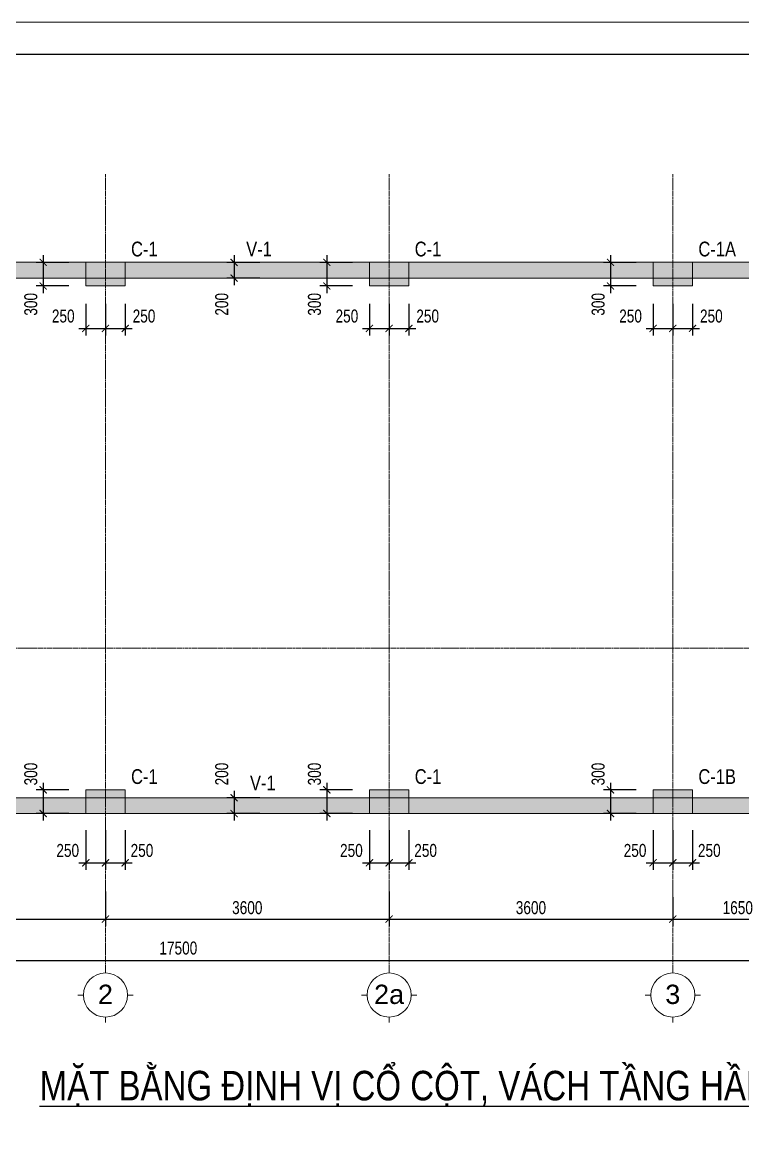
# Model space of a CAD drawing. Extents: x -165145 to 691808, y -202842 to 311040.
# Drawn here: x 220783 to 229930, y 42082 to 56138 of the extents above; entities that cross this region are included whole.
import ezdxf
from ezdxf.enums import TextEntityAlignment as Align

# ---------------------------------------------------------------- set-up
doc = ezdxf.new("R2010")
doc.units = 0
doc.header["$LTSCALE"] = 10
doc.header["$MEASUREMENT"] = 0
for name, pattern in [('CENTER', [2, 1.25, -0.25, 0.25, -0.25]), ('HIDDEN', [2.3807, 1.587, -0.7937]), ('ketcau-1', [2, 1, 1])]:
    doc.linetypes.add(name, pattern=pattern)
doc.layers.get('0').update_dxf_attribs({"linetype": 'CONTINUOUS'})
doc.layers.get('Defpoints').update_dxf_attribs({"color": 5, "linetype": 'CONTINUOUS'})
doc.layers.add('GE_KC_AXIS', color=5, linetype='CENTER')
doc.layers.add('GE_KC_TEXT_BIG', color=4, linetype='CONTINUOUS')
for name, color, linetype, lineweight in [('GE_KC_DIM', 1, 'CONTINUOUS', 20), ('GE_KC_HATCH', 250, 'CONTINUOUS', 20), ('GE_KC_NETKHUAT', 9, 'HIDDEN', 20), ('GE_KC_NETMANH', 8, 'CONTINUOUS', 20), ('GE_KC_NETTHAY', 2, 'CONTINUOUS', 20), ('GE_KC_TEN COT', 2, 'CONTINUOUS', 20), ('GE_KC_TEXT TRUC', 4, 'CONTINUOUS', 20), ('GE_KC_TRUC', 5, 'CENTER', 20), ('L-SITE', 91, 'CONTINUOUS', 9)]:
    doc.layers.add(name, color=color, linetype=linetype, lineweight=lineweight)
doc.styles.add('Arial', font='arial.ttf', dxfattribs={"height": 400})
doc.styles.add('GE_KC-Arial', font='arial.ttf', dxfattribs={"width": 0.75})
doc.dimstyles.new('GE_KC_DIM75', dxfattribs={"dimscale": 75, "dimtxt": 2.2, "dimasz": 1.2, "dimexe": 1.2, "dimexo": 0, "dimgap": 0.8, "dimtad": 1, "dimdec": 0, "dimzin": 1, "dimdsep": 46, "dimtxsty": 'GE_KC-Arial', "dimblk": 'ARCHTICK', "dimcen": 1.2, "dimdle": 1.2, "dimclrd": 1, "dimclre": 1, "dimclrt": 4, "dimadec": 0, "dimazin": 0, "dimtfac": 1, "dimtdec": 0, "dimtix": 1, "dimtmove": 2, "dimatfit": 3, "dimfxl": 0.15, "dimtvp": 0.833333, "dimtolj": 1, "dimtzin": 0, "dimarcsym": 0})

# ---------------------------------------------------------------- blocks, each defined once
blk = doc.blocks.new('Grid - M_Grid Head - Circle-24584-TẦNG 2')
at = {"layer": 'L-SITE'}
for p, q in [((0, 4), (0, 5)), ((-4, 0), (-5, 0)), ((4, 0), (5, 0)), ((0, -4), (0, -5))]:
    blk.add_line(p, q, dxfattribs=at)
blk.add_circle((0, 0), 4, dxfattribs=at)
blk = doc.blocks.new('_ArchTick')
at = {"color": 0, "linetype": 'ByBlock', "const_width": 0.15}
blk.add_lwpolyline([(-0.5, -0.5), (0.5, 0.5)], dxfattribs=at)
blk = doc.blocks.new('*D1465')
at = {"layer": 'Defpoints', "color": 0, "transparency": 16777216}
for p in [(0, -991), (3600, -991), (3600, -1341)]:
    blk.add_point(p, dxfattribs=at)
at = {"layer": 'GE_KC_DIM', "color": 1, "lineweight": -2, "transparency": 16777216}
for p, q in [((0, -991), (0, -1431)), ((3600, -991), (3600, -1431)), ((-90, -1341), (3690, -1341))]:
    blk.add_line(p, q, dxfattribs=at)
at = {"layer": 'GE_KC_DIM', "color": 1, "lineweight": -2, "transparency": 16777216, "xscale": 90, "yscale": 90, "zscale": 90, "rotation": 180}
blk.add_blockref('_ArchTick', (0, -1341), dxfattribs=at)
at = {"layer": 'GE_KC_DIM', "color": 1, "lineweight": -2, "transparency": 16777216, "xscale": 90, "yscale": 90, "zscale": 90}
blk.add_blockref('_ArchTick', (3600, -1341), dxfattribs=at)
at = {"layer": 'GE_KC_DIM', "color": 4, "transparency": 16777216, "insert": (1800, -1197), "char_height": 165, "attachment_point": 5, "style": 'GE_KC-Arial'}
blk.add_mtext('\\A1;3600', dxfattribs=at)
blk = doc.blocks.new('*D1466')
at = {"layer": 'Defpoints', "color": 0, "transparency": 16777216}
for p in [(10800, -1062), (12450, -1062), (12450, -1341)]:
    blk.add_point(p, dxfattribs=at)
at = {"layer": 'GE_KC_DIM', "color": 1, "lineweight": -2, "transparency": 16777216}
for p, q in [((10800, -1062), (10800, -1431)), ((12450, -1062), (12450, -1431)), ((10710, -1341), (12540, -1341))]:
    blk.add_line(p, q, dxfattribs=at)
at = {"layer": 'GE_KC_DIM', "color": 1, "lineweight": -2, "transparency": 16777216, "xscale": 90, "yscale": 90, "zscale": 90, "rotation": 180}
blk.add_blockref('_ArchTick', (10800, -1341), dxfattribs=at)
at = {"layer": 'GE_KC_DIM', "color": 1, "lineweight": -2, "transparency": 16777216, "xscale": 90, "yscale": 90, "zscale": 90}
blk.add_blockref('_ArchTick', (12450, -1341), dxfattribs=at)
at = {"layer": 'GE_KC_DIM', "color": 4, "transparency": 16777216, "insert": (11625, -1197), "char_height": 165, "attachment_point": 5, "style": 'GE_KC-Arial'}
blk.add_mtext('\\A1;1650', dxfattribs=at)
blk = doc.blocks.new('*D1468')
at = {"layer": 'Defpoints', "color": 0, "transparency": 16777216}
for p in [(-2650, -991), (14850, -1062), (14850, -1866)]:
    blk.add_point(p, dxfattribs=at)
at = {"layer": 'GE_KC_DIM', "color": 1, "lineweight": -2, "transparency": 16777216}
for p, q in [((-2650, -991), (-2650, -1956)), ((14850, -1062), (14850, -1956)), ((-2740, -1866), (14940, -1866))]:
    blk.add_line(p, q, dxfattribs=at)
at = {"layer": 'GE_KC_DIM', "color": 1, "lineweight": -2, "transparency": 16777216, "xscale": 90, "yscale": 90, "zscale": 90, "rotation": 180}
blk.add_blockref('_ArchTick', (-2650, -1866), dxfattribs=at)
at = {"layer": 'GE_KC_DIM', "color": 1, "lineweight": -2, "transparency": 16777216, "xscale": 90, "yscale": 90, "zscale": 90}
blk.add_blockref('_ArchTick', (14850, -1866), dxfattribs=at)
at = {"layer": 'GE_KC_DIM', "color": 4, "transparency": 16777216, "insert": (4525, -1710), "char_height": 165, "attachment_point": 5, "style": 'GE_KC-Arial'}
blk.add_mtext('\\A1;17500', dxfattribs=at)
blk = doc.blocks.new('*D1472')
at = {"layer": 'Defpoints', "color": 0, "transparency": 16777216}
for p in [(3600, -991), (7200, -991), (7200, -1341)]:
    blk.add_point(p, dxfattribs=at)
at = {"layer": 'GE_KC_DIM', "color": 1, "lineweight": -2, "transparency": 16777216}
for p, q in [((3600, -991), (3600, -1431)), ((7200, -991), (7200, -1431)), ((3510, -1341), (7290, -1341))]:
    blk.add_line(p, q, dxfattribs=at)
at = {"layer": 'GE_KC_DIM', "color": 1, "lineweight": -2, "transparency": 16777216, "xscale": 90, "yscale": 90, "zscale": 90, "rotation": 180}
blk.add_blockref('_ArchTick', (3600, -1341), dxfattribs=at)
at = {"layer": 'GE_KC_DIM', "color": 1, "lineweight": -2, "transparency": 16777216, "xscale": 90, "yscale": 90, "zscale": 90}
blk.add_blockref('_ArchTick', (7200, -1341), dxfattribs=at)
at = {"layer": 'GE_KC_DIM', "color": 4, "transparency": 16777216, "insert": (5400, -1197), "char_height": 165, "attachment_point": 5, "style": 'GE_KC-Arial'}
blk.add_mtext('\\A1;3600', dxfattribs=at)
blk = doc.blocks.new('*D1473')
at = {"layer": 'Defpoints', "color": 0, "transparency": 16777216}
for p in [(7200, -991), (10800, -1062), (10800, -1341)]:
    blk.add_point(p, dxfattribs=at)
at = {"layer": 'GE_KC_DIM', "color": 1, "lineweight": -2, "transparency": 16777216}
for p, q in [((7200, -991), (7200, -1431)), ((10800, -1062), (10800, -1431)), ((7110, -1341), (10890, -1341))]:
    blk.add_line(p, q, dxfattribs=at)
at = {"layer": 'GE_KC_DIM', "color": 1, "lineweight": -2, "transparency": 16777216, "xscale": 90, "yscale": 90, "zscale": 90, "rotation": 180}
blk.add_blockref('_ArchTick', (7200, -1341), dxfattribs=at)
at = {"layer": 'GE_KC_DIM', "color": 1, "lineweight": -2, "transparency": 16777216, "xscale": 90, "yscale": 90, "zscale": 90}
blk.add_blockref('_ArchTick', (10800, -1341), dxfattribs=at)
at = {"layer": 'GE_KC_DIM', "color": 4, "transparency": 16777216, "insert": (9000, -1197), "char_height": 165, "attachment_point": 5, "style": 'GE_KC-Arial'}
blk.add_mtext('\\A1;3600', dxfattribs=at)
blk = doc.blocks.new('MBDVC-H')
at = {"layer": 'GE_KC_HATCH', "linetype": 'ketcau-1'}
h = blk.add_hatch(dxfattribs=at)
h.set_pattern_fill('BETONG', color=256, scale=40, style=0, pattern_type=2)
h.set_pattern_definition([(0, (-195974.8, -46087.29), (0, 207.8461), [5, -115]), (0, (-195974.8, -46078.63), (0, 207.8461), [5, -115]), (120, (-195974.8, -46087.29), (-180, -103.92305), [5, -115]), (120, (-195967.3, -46082.96), (-180, -103.92305), [5, -115]), (0, (-195914.8, -45983.36), (0, 207.8461), [5, -115]), (0, (-195914.8, -45974.7), (0, 207.8461), [5, -115]), (120, (-195914.8, -45983.36), (-180, -103.92305), [5, -115]), (120, (-195907.3, -45979.03), (-180, -103.92305), [5, -115]), (60, (-195969.8, -46087.29), (-180, 103.92305), [5, -115]), (60, (-195977.3, -46082.96), (-180, 103.92305), [5, -115]), (60, (-195909.8, -46191.2), (-180, 103.92305), [5, -115]), (60, (-195917.3, -46186.88), (-180, 103.92305), [5, -115]), (45, (-195974.79, -46087.287), (-42.426407, 42.426407), []), (50, (-195974.8, -46087.29), (286.90407, -25.10085), [30, -330]), (355, (-195974.8, -46087.3), (-55.50053, 300.87685), [24, -264]), (100.4514, (-195950.88, -46089.38), (231.40375, 275.7758), [25.49608, -280.45684]), (46.1842, (-195974.8, -46007.3), (426.8964, -66.2076), [45, -495]), (96.6356, (-195939.2, -46012.8), (373.8651, 389.64715), [38.2441, -420.6852]), (351.1842, (-195974.8, -46007.3), (373.8648, 389.6474), [36, -396]), (21, (-195934.8, -46027.29), (238.76282, -161.04756), [30, -330]), (326, (-195934.8, -46027.3), (97.32613, 290.06), [24, -264]), (71.4514, (-195914.9, -46040.7), (336.08905, 129.0122), [25.49608, -280.45684]), (37.5, (-195974.79, -46087.29), (4.86394, 133.15754), [0, -260.8, 0, -268, 0, -265]), (7.5, (-195974.79, -46087.29), (105.227815, 157.764685), [0, -152.8, 0, -254.8, 0, -101]), (327.5, (-196063.99, -46087.29), (213.528974, -9.02195), [0, -100, 0, -312, 0, -414]), (317.5, (-196104, -46087.29), (233.27447, 40.042), [0, -130, 0, -207.2, 0, -294])])
h.paths.add_polyline_path([(14850, 7000), (-2650, 7000), (-2650, 0), (-2430, 0), (14850, 0), (14850, 2210)])
h.paths.add_polyline_path([(14650, 2210), (12450, 2210), (12450, 200), (-2450, 200), (-2450, 6800), (14650, 6800)], flags=16)
h.paths.add_polyline_path([(14630, 1990), (14630, 220), (12670, 220), (12670, 1990)], flags=16)
at = {"layer": 'GE_KC_NETTHAY'}
for p, q in [((-2650, 7000), (14850, 7000)), ((14650, 6800), (-2450, 6800)), ((-2450, 200), (12450, 200)), ((14850, 0), (-2650, 0))]:
    blk.add_line(p, q, dxfattribs=at)
blk = doc.blocks.new('*D1098')
at = {"layer": 'Defpoints', "color": 0, "transparency": 16777216}
for p in [(221591, 45876), (221841, 45876), (221841, 45461)]:
    blk.add_point(p, dxfattribs=at)
at = {"layer": 'GE_KC_DIM', "color": 1, "lineweight": -2, "transparency": 16777216}
for p, q in [((221591, 45876), (221591, 45371)), ((221841, 45876), (221841, 45371)), ((221501, 45461), (221931, 45461))]:
    blk.add_line(p, q, dxfattribs=at)
at = {"layer": 'GE_KC_DIM', "color": 1, "lineweight": -2, "transparency": 16777216, "xscale": 90, "yscale": 90, "zscale": 90, "rotation": 180}
blk.add_blockref('_ArchTick', (221591, 45461), dxfattribs=at)
at = {"layer": 'GE_KC_DIM', "color": 1, "lineweight": -2, "transparency": 16777216, "xscale": 90, "yscale": 90, "zscale": 90}
blk.add_blockref('_ArchTick', (221841, 45461), dxfattribs=at)
at = {"layer": 'GE_KC_DIM', "color": 4, "transparency": 16777216, "insert": (221362, 45617), "char_height": 165, "attachment_point": 5, "style": 'GE_KC-Arial'}
blk.add_mtext('\\A1;250', dxfattribs=at)
blk = doc.blocks.new('*D1099')
at = {"layer": 'Defpoints', "color": 0, "transparency": 16777216}
for p in [(221841, 45876), (222091, 45876), (222091, 45461)]:
    blk.add_point(p, dxfattribs=at)
at = {"layer": 'GE_KC_DIM', "color": 1, "lineweight": -2, "transparency": 16777216}
for p, q in [((221841, 45876), (221841, 45371)), ((222091, 45876), (222091, 45371)), ((221751, 45461), (222181, 45461))]:
    blk.add_line(p, q, dxfattribs=at)
at = {"layer": 'GE_KC_DIM', "color": 1, "lineweight": -2, "transparency": 16777216, "xscale": 90, "yscale": 90, "zscale": 90, "rotation": 180}
blk.add_blockref('_ArchTick', (221841, 45461), dxfattribs=at)
at = {"layer": 'GE_KC_DIM', "color": 1, "lineweight": -2, "transparency": 16777216, "xscale": 90, "yscale": 90, "zscale": 90}
blk.add_blockref('_ArchTick', (222091, 45461), dxfattribs=at)
at = {"layer": 'GE_KC_DIM', "color": 4, "transparency": 16777216, "insert": (222304, 45617), "char_height": 165, "attachment_point": 5, "style": 'GE_KC-Arial'}
blk.add_mtext('\\A1;250', dxfattribs=at)
blk = doc.blocks.new('*D1100')
at = {"layer": 'Defpoints', "color": 0, "transparency": 16777216}
for p in [(225191, 45876), (225441, 45876), (225441, 45461)]:
    blk.add_point(p, dxfattribs=at)
at = {"layer": 'GE_KC_DIM', "color": 1, "lineweight": -2, "transparency": 16777216}
for p, q in [((225191, 45876), (225191, 45371)), ((225441, 45876), (225441, 45371)), ((225101, 45461), (225531, 45461))]:
    blk.add_line(p, q, dxfattribs=at)
at = {"layer": 'GE_KC_DIM', "color": 1, "lineweight": -2, "transparency": 16777216, "xscale": 90, "yscale": 90, "zscale": 90, "rotation": 180}
blk.add_blockref('_ArchTick', (225191, 45461), dxfattribs=at)
at = {"layer": 'GE_KC_DIM', "color": 1, "lineweight": -2, "transparency": 16777216, "xscale": 90, "yscale": 90, "zscale": 90}
blk.add_blockref('_ArchTick', (225441, 45461), dxfattribs=at)
at = {"layer": 'GE_KC_DIM', "color": 4, "transparency": 16777216, "insert": (224962, 45617), "char_height": 165, "attachment_point": 5, "style": 'GE_KC-Arial'}
blk.add_mtext('\\A1;250', dxfattribs=at)
blk = doc.blocks.new('*D1101')
at = {"layer": 'Defpoints', "color": 0, "transparency": 16777216}
for p in [(225441, 45876), (225691, 45876), (225691, 45461)]:
    blk.add_point(p, dxfattribs=at)
at = {"layer": 'GE_KC_DIM', "color": 1, "lineweight": -2, "transparency": 16777216}
for p, q in [((225441, 45876), (225441, 45371)), ((225691, 45876), (225691, 45371)), ((225351, 45461), (225781, 45461))]:
    blk.add_line(p, q, dxfattribs=at)
at = {"layer": 'GE_KC_DIM', "color": 1, "lineweight": -2, "transparency": 16777216, "xscale": 90, "yscale": 90, "zscale": 90, "rotation": 180}
blk.add_blockref('_ArchTick', (225441, 45461), dxfattribs=at)
at = {"layer": 'GE_KC_DIM', "color": 1, "lineweight": -2, "transparency": 16777216, "xscale": 90, "yscale": 90, "zscale": 90}
blk.add_blockref('_ArchTick', (225691, 45461), dxfattribs=at)
at = {"layer": 'GE_KC_DIM', "color": 4, "transparency": 16777216, "insert": (225904, 45617), "char_height": 165, "attachment_point": 5, "style": 'GE_KC-Arial'}
blk.add_mtext('\\A1;250', dxfattribs=at)
blk = doc.blocks.new('*D1102')
at = {"layer": 'Defpoints', "color": 0, "transparency": 16777216}
for p in [(228791, 45876), (229041, 45876), (229041, 45461)]:
    blk.add_point(p, dxfattribs=at)
at = {"layer": 'GE_KC_DIM', "color": 1, "lineweight": -2, "transparency": 16777216}
for p, q in [((228791, 45876), (228791, 45371)), ((229041, 45876), (229041, 45371)), ((228701, 45461), (229131, 45461))]:
    blk.add_line(p, q, dxfattribs=at)
at = {"layer": 'GE_KC_DIM', "color": 1, "lineweight": -2, "transparency": 16777216, "xscale": 90, "yscale": 90, "zscale": 90, "rotation": 180}
blk.add_blockref('_ArchTick', (228791, 45461), dxfattribs=at)
at = {"layer": 'GE_KC_DIM', "color": 1, "lineweight": -2, "transparency": 16777216, "xscale": 90, "yscale": 90, "zscale": 90}
blk.add_blockref('_ArchTick', (229041, 45461), dxfattribs=at)
at = {"layer": 'GE_KC_DIM', "color": 4, "transparency": 16777216, "insert": (228562, 45617), "char_height": 165, "attachment_point": 5, "style": 'GE_KC-Arial'}
blk.add_mtext('\\A1;250', dxfattribs=at)
blk = doc.blocks.new('*D1103')
at = {"layer": 'Defpoints', "color": 0, "transparency": 16777216}
for p in [(229041, 45876), (229291, 45876), (229291, 45461)]:
    blk.add_point(p, dxfattribs=at)
at = {"layer": 'GE_KC_DIM', "color": 1, "lineweight": -2, "transparency": 16777216}
for p, q in [((229041, 45876), (229041, 45371)), ((229291, 45876), (229291, 45371)), ((228951, 45461), (229381, 45461))]:
    blk.add_line(p, q, dxfattribs=at)
at = {"layer": 'GE_KC_DIM', "color": 1, "lineweight": -2, "transparency": 16777216, "xscale": 90, "yscale": 90, "zscale": 90, "rotation": 180}
blk.add_blockref('_ArchTick', (229041, 45461), dxfattribs=at)
at = {"layer": 'GE_KC_DIM', "color": 1, "lineweight": -2, "transparency": 16777216, "xscale": 90, "yscale": 90, "zscale": 90}
blk.add_blockref('_ArchTick', (229291, 45461), dxfattribs=at)
at = {"layer": 'GE_KC_DIM', "color": 4, "transparency": 16777216, "insert": (229504, 45617), "char_height": 165, "attachment_point": 5, "style": 'GE_KC-Arial'}
blk.add_mtext('\\A1;250', dxfattribs=at)
blk = doc.blocks.new('*D1104')
at = {"layer": 'Defpoints', "color": 0, "transparency": 16777216}
for p in [(221591, 52559), (221841, 52559), (221841, 52248)]:
    blk.add_point(p, dxfattribs=at)
at = {"layer": 'GE_KC_DIM', "color": 1, "lineweight": -2, "transparency": 16777216}
for p, q in [((221591, 52559), (221591, 52158)), ((221841, 52559), (221841, 52158)), ((221501, 52248), (221931, 52248))]:
    blk.add_line(p, q, dxfattribs=at)
at = {"layer": 'GE_KC_DIM', "color": 1, "lineweight": -2, "transparency": 16777216, "xscale": 90, "yscale": 90, "zscale": 90, "rotation": 180}
blk.add_blockref('_ArchTick', (221591, 52248), dxfattribs=at)
at = {"layer": 'GE_KC_DIM', "color": 1, "lineweight": -2, "transparency": 16777216, "xscale": 90, "yscale": 90, "zscale": 90}
blk.add_blockref('_ArchTick', (221841, 52248), dxfattribs=at)
at = {"layer": 'GE_KC_DIM', "color": 4, "transparency": 16777216, "insert": (221305, 52404), "char_height": 165, "attachment_point": 5, "style": 'GE_KC-Arial'}
blk.add_mtext('\\A1;250', dxfattribs=at)
blk = doc.blocks.new('*D1105')
at = {"layer": 'Defpoints', "color": 0, "transparency": 16777216}
for p in [(221841, 52559), (222091, 52559), (222091, 52248)]:
    blk.add_point(p, dxfattribs=at)
at = {"layer": 'GE_KC_DIM', "color": 1, "lineweight": -2, "transparency": 16777216}
for p, q in [((221841, 52559), (221841, 52158)), ((222091, 52559), (222091, 52158)), ((221751, 52248), (222181, 52248))]:
    blk.add_line(p, q, dxfattribs=at)
at = {"layer": 'GE_KC_DIM', "color": 1, "lineweight": -2, "transparency": 16777216, "xscale": 90, "yscale": 90, "zscale": 90, "rotation": 180}
blk.add_blockref('_ArchTick', (221841, 52248), dxfattribs=at)
at = {"layer": 'GE_KC_DIM', "color": 1, "lineweight": -2, "transparency": 16777216, "xscale": 90, "yscale": 90, "zscale": 90}
blk.add_blockref('_ArchTick', (222091, 52248), dxfattribs=at)
at = {"layer": 'GE_KC_DIM', "color": 4, "transparency": 16777216, "insert": (222330, 52404), "char_height": 165, "attachment_point": 5, "style": 'GE_KC-Arial'}
blk.add_mtext('\\A1;250', dxfattribs=at)
blk = doc.blocks.new('*D1106')
at = {"layer": 'Defpoints', "color": 0, "transparency": 16777216}
for p in [(225191, 52559), (225441, 52559), (225441, 52248)]:
    blk.add_point(p, dxfattribs=at)
at = {"layer": 'GE_KC_DIM', "color": 1, "lineweight": -2, "transparency": 16777216}
for p, q in [((225191, 52559), (225191, 52158)), ((225441, 52559), (225441, 52158)), ((225101, 52248), (225531, 52248))]:
    blk.add_line(p, q, dxfattribs=at)
at = {"layer": 'GE_KC_DIM', "color": 1, "lineweight": -2, "transparency": 16777216, "xscale": 90, "yscale": 90, "zscale": 90, "rotation": 180}
blk.add_blockref('_ArchTick', (225191, 52248), dxfattribs=at)
at = {"layer": 'GE_KC_DIM', "color": 1, "lineweight": -2, "transparency": 16777216, "xscale": 90, "yscale": 90, "zscale": 90}
blk.add_blockref('_ArchTick', (225441, 52248), dxfattribs=at)
at = {"layer": 'GE_KC_DIM', "color": 4, "transparency": 16777216, "insert": (224905, 52404), "char_height": 165, "attachment_point": 5, "style": 'GE_KC-Arial'}
blk.add_mtext('\\A1;250', dxfattribs=at)
blk = doc.blocks.new('*D1107')
at = {"layer": 'Defpoints', "color": 0, "transparency": 16777216}
for p in [(225441, 52559), (225691, 52559), (225691, 52248)]:
    blk.add_point(p, dxfattribs=at)
at = {"layer": 'GE_KC_DIM', "color": 1, "lineweight": -2, "transparency": 16777216}
for p, q in [((225441, 52559), (225441, 52158)), ((225691, 52559), (225691, 52158)), ((225351, 52248), (225781, 52248))]:
    blk.add_line(p, q, dxfattribs=at)
at = {"layer": 'GE_KC_DIM', "color": 1, "lineweight": -2, "transparency": 16777216, "xscale": 90, "yscale": 90, "zscale": 90, "rotation": 180}
blk.add_blockref('_ArchTick', (225441, 52248), dxfattribs=at)
at = {"layer": 'GE_KC_DIM', "color": 1, "lineweight": -2, "transparency": 16777216, "xscale": 90, "yscale": 90, "zscale": 90}
blk.add_blockref('_ArchTick', (225691, 52248), dxfattribs=at)
at = {"layer": 'GE_KC_DIM', "color": 4, "transparency": 16777216, "insert": (225930, 52404), "char_height": 165, "attachment_point": 5, "style": 'GE_KC-Arial'}
blk.add_mtext('\\A1;250', dxfattribs=at)
blk = doc.blocks.new('*D1108')
at = {"layer": 'Defpoints', "color": 0, "transparency": 16777216}
for p in [(228791, 52559), (229041, 52559), (229041, 52248)]:
    blk.add_point(p, dxfattribs=at)
at = {"layer": 'GE_KC_DIM', "color": 1, "lineweight": -2, "transparency": 16777216}
for p, q in [((228791, 52559), (228791, 52158)), ((229041, 52559), (229041, 52158)), ((228701, 52248), (229131, 52248))]:
    blk.add_line(p, q, dxfattribs=at)
at = {"layer": 'GE_KC_DIM', "color": 1, "lineweight": -2, "transparency": 16777216, "xscale": 90, "yscale": 90, "zscale": 90, "rotation": 180}
blk.add_blockref('_ArchTick', (228791, 52248), dxfattribs=at)
at = {"layer": 'GE_KC_DIM', "color": 1, "lineweight": -2, "transparency": 16777216, "xscale": 90, "yscale": 90, "zscale": 90}
blk.add_blockref('_ArchTick', (229041, 52248), dxfattribs=at)
at = {"layer": 'GE_KC_DIM', "color": 4, "transparency": 16777216, "insert": (228505, 52404), "char_height": 165, "attachment_point": 5, "style": 'GE_KC-Arial'}
blk.add_mtext('\\A1;250', dxfattribs=at)
blk = doc.blocks.new('*D1109')
at = {"layer": 'Defpoints', "color": 0, "transparency": 16777216}
for p in [(229041, 52559), (229291, 52559), (229291, 52248)]:
    blk.add_point(p, dxfattribs=at)
at = {"layer": 'GE_KC_DIM', "color": 1, "lineweight": -2, "transparency": 16777216}
for p, q in [((229041, 52559), (229041, 52158)), ((229291, 52559), (229291, 52158)), ((228951, 52248), (229381, 52248))]:
    blk.add_line(p, q, dxfattribs=at)
at = {"layer": 'GE_KC_DIM', "color": 1, "lineweight": -2, "transparency": 16777216, "xscale": 90, "yscale": 90, "zscale": 90, "rotation": 180}
blk.add_blockref('_ArchTick', (229041, 52248), dxfattribs=at)
at = {"layer": 'GE_KC_DIM', "color": 1, "lineweight": -2, "transparency": 16777216, "xscale": 90, "yscale": 90, "zscale": 90}
blk.add_blockref('_ArchTick', (229291, 52248), dxfattribs=at)
at = {"layer": 'GE_KC_DIM', "color": 4, "transparency": 16777216, "insert": (229530, 52404), "char_height": 165, "attachment_point": 5, "style": 'GE_KC-Arial'}
blk.add_mtext('\\A1;250', dxfattribs=at)
blk = doc.blocks.new('*D1123')
at = {"layer": 'Defpoints', "color": 0, "transparency": 16777216}
for p in [(221376, 53087), (221050, 52787), (221376, 52787)]:
    blk.add_point(p, dxfattribs=at)
at = {"layer": 'GE_KC_DIM', "color": 1, "lineweight": -2, "transparency": 16777216}
for p, q in [((221050, 53177), (221050, 52697)), ((221376, 53087), (220960, 53087)), ((221376, 52787), (220960, 52787))]:
    blk.add_line(p, q, dxfattribs=at)
at = {"layer": 'GE_KC_DIM', "color": 1, "lineweight": -2, "transparency": 16777216, "xscale": 90, "yscale": 90, "zscale": 90}
for p, rotation in [((221050, 53087), 90), ((221050, 52787), 270)]:
    blk.add_blockref('_ArchTick', p, dxfattribs=dict(at, rotation=rotation))
at = {"layer": 'GE_KC_DIM', "color": 4, "transparency": 16777216, "insert": (220894, 52554), "char_height": 165, "attachment_point": 5, "rotation": 90, "style": 'GE_KC-Arial'}
blk.add_mtext('\\A1;300', dxfattribs=at)
blk = doc.blocks.new('*D1124')
at = {"layer": 'Defpoints', "color": 0, "transparency": 16777216}
for p in [(221376, 46387), (221050, 46087), (221376, 46087)]:
    blk.add_point(p, dxfattribs=at)
at = {"layer": 'GE_KC_DIM', "color": 1, "lineweight": -2, "transparency": 16777216}
for p, q in [((221376, 46387), (220960, 46387)), ((221050, 46477), (221050, 45997)), ((221376, 46087), (220960, 46087))]:
    blk.add_line(p, q, dxfattribs=at)
at = {"layer": 'GE_KC_DIM', "color": 1, "lineweight": -2, "transparency": 16777216, "xscale": 90, "yscale": 90, "zscale": 90}
for p, rotation in [((221050, 46387), 90), ((221050, 46087), 270)]:
    blk.add_blockref('_ArchTick', p, dxfattribs=dict(at, rotation=rotation))
at = {"layer": 'GE_KC_DIM', "color": 4, "transparency": 16777216, "insert": (220894, 46588), "char_height": 165, "attachment_point": 5, "rotation": 90, "style": 'GE_KC-Arial'}
blk.add_mtext('\\A1;300', dxfattribs=at)
blk = doc.blocks.new('*D1125')
at = {"layer": 'Defpoints', "color": 0, "transparency": 16777216}
for p in [(224976, 53087), (224650, 52787), (224976, 52787)]:
    blk.add_point(p, dxfattribs=at)
at = {"layer": 'GE_KC_DIM', "color": 1, "lineweight": -2, "transparency": 16777216}
for p, q in [((224650, 53177), (224650, 52697)), ((224976, 53087), (224560, 53087)), ((224976, 52787), (224560, 52787))]:
    blk.add_line(p, q, dxfattribs=at)
at = {"layer": 'GE_KC_DIM', "color": 1, "lineweight": -2, "transparency": 16777216, "xscale": 90, "yscale": 90, "zscale": 90}
for p, rotation in [((224650, 53087), 90), ((224650, 52787), 270)]:
    blk.add_blockref('_ArchTick', p, dxfattribs=dict(at, rotation=rotation))
at = {"layer": 'GE_KC_DIM', "color": 4, "transparency": 16777216, "insert": (224494, 52554), "char_height": 165, "attachment_point": 5, "rotation": 90, "style": 'GE_KC-Arial'}
blk.add_mtext('\\A1;300', dxfattribs=at)
blk = doc.blocks.new('*D1126')
at = {"layer": 'Defpoints', "color": 0, "transparency": 16777216}
for p in [(224976, 46387), (224650, 46087), (224976, 46087)]:
    blk.add_point(p, dxfattribs=at)
at = {"layer": 'GE_KC_DIM', "color": 1, "lineweight": -2, "transparency": 16777216}
for p, q in [((224976, 46387), (224560, 46387)), ((224650, 46477), (224650, 45997)), ((224976, 46087), (224560, 46087))]:
    blk.add_line(p, q, dxfattribs=at)
at = {"layer": 'GE_KC_DIM', "color": 1, "lineweight": -2, "transparency": 16777216, "xscale": 90, "yscale": 90, "zscale": 90}
for p, rotation in [((224650, 46387), 90), ((224650, 46087), 270)]:
    blk.add_blockref('_ArchTick', p, dxfattribs=dict(at, rotation=rotation))
at = {"layer": 'GE_KC_DIM', "color": 4, "transparency": 16777216, "insert": (224494, 46588), "char_height": 165, "attachment_point": 5, "rotation": 90, "style": 'GE_KC-Arial'}
blk.add_mtext('\\A1;300', dxfattribs=at)
blk = doc.blocks.new('*D1127')
at = {"layer": 'Defpoints', "color": 0, "transparency": 16777216}
for p in [(228576, 53087), (228250, 52787), (228576, 52787)]:
    blk.add_point(p, dxfattribs=at)
at = {"layer": 'GE_KC_DIM', "color": 1, "lineweight": -2, "transparency": 16777216}
for p, q in [((228250, 53177), (228250, 52697)), ((228576, 53087), (228160, 53087)), ((228576, 52787), (228160, 52787))]:
    blk.add_line(p, q, dxfattribs=at)
at = {"layer": 'GE_KC_DIM', "color": 1, "lineweight": -2, "transparency": 16777216, "xscale": 90, "yscale": 90, "zscale": 90}
for p, rotation in [((228250, 53087), 90), ((228250, 52787), 270)]:
    blk.add_blockref('_ArchTick', p, dxfattribs=dict(at, rotation=rotation))
at = {"layer": 'GE_KC_DIM', "color": 4, "transparency": 16777216, "insert": (228094, 52554), "char_height": 165, "attachment_point": 5, "rotation": 90, "style": 'GE_KC-Arial'}
blk.add_mtext('\\A1;300', dxfattribs=at)
blk = doc.blocks.new('*D1128')
at = {"layer": 'Defpoints', "color": 0, "transparency": 16777216}
for p in [(228576, 46387), (228250, 46087), (228576, 46087)]:
    blk.add_point(p, dxfattribs=at)
at = {"layer": 'GE_KC_DIM', "color": 1, "lineweight": -2, "transparency": 16777216}
for p, q in [((228576, 46387), (228160, 46387)), ((228250, 46477), (228250, 45997)), ((228576, 46087), (228160, 46087))]:
    blk.add_line(p, q, dxfattribs=at)
at = {"layer": 'GE_KC_DIM', "color": 1, "lineweight": -2, "transparency": 16777216, "xscale": 90, "yscale": 90, "zscale": 90}
for p, rotation in [((228250, 46387), 90), ((228250, 46087), 270)]:
    blk.add_blockref('_ArchTick', p, dxfattribs=dict(at, rotation=rotation))
at = {"layer": 'GE_KC_DIM', "color": 4, "transparency": 16777216, "insert": (228094, 46588), "char_height": 165, "attachment_point": 5, "rotation": 90, "style": 'GE_KC-Arial'}
blk.add_mtext('\\A1;300', dxfattribs=at)
blk = doc.blocks.new('*D1086')
at = {"layer": 'Defpoints', "color": 0, "transparency": 16777216}
for p in [(223799, 53087), (223473, 52887), (223799, 52887)]:
    blk.add_point(p, dxfattribs=at)
at = {"layer": 'GE_KC_DIM', "color": 1, "lineweight": -2, "transparency": 16777216}
for p, q in [((223473, 53177), (223473, 52797)), ((223799, 53087), (223383, 53087)), ((223799, 52887), (223383, 52887))]:
    blk.add_line(p, q, dxfattribs=at)
at = {"layer": 'GE_KC_DIM', "color": 1, "lineweight": -2, "transparency": 16777216, "xscale": 90, "yscale": 90, "zscale": 90}
for p, rotation in [((223473, 53087), 90), ((223473, 52887), 270)]:
    blk.add_blockref('_ArchTick', p, dxfattribs=dict(at, rotation=rotation))
at = {"layer": 'GE_KC_DIM', "color": 4, "transparency": 16777216, "insert": (223317, 52554), "char_height": 165, "attachment_point": 5, "rotation": 90, "style": 'GE_KC-Arial'}
blk.add_mtext('\\A1;200', dxfattribs=at)
blk = doc.blocks.new('*D1087')
at = {"layer": 'Defpoints', "color": 0, "transparency": 16777216}
for p in [(223799, 46287), (223473, 46087), (223799, 46087)]:
    blk.add_point(p, dxfattribs=at)
at = {"layer": 'GE_KC_DIM', "color": 1, "lineweight": -2, "transparency": 16777216}
for p, q in [((223799, 46287), (223383, 46287)), ((223473, 46377), (223473, 45997)), ((223799, 46087), (223383, 46087))]:
    blk.add_line(p, q, dxfattribs=at)
at = {"layer": 'GE_KC_DIM', "color": 1, "lineweight": -2, "transparency": 16777216, "xscale": 90, "yscale": 90, "zscale": 90}
for p, rotation in [((223473, 46287), 90), ((223473, 46087), 270)]:
    blk.add_blockref('_ArchTick', p, dxfattribs=dict(at, rotation=rotation))
at = {"layer": 'GE_KC_DIM', "color": 4, "transparency": 16777216, "insert": (223317, 46588), "char_height": 165, "attachment_point": 5, "rotation": 90, "style": 'GE_KC-Arial'}
blk.add_mtext('\\A1;200', dxfattribs=at)
blk = doc.blocks.new('C-22x30')
at = {"layer": 'GE_KC_HATCH', "linetype": 'ketcau-1'}
blk.add_hatch(color=1, dxfattribs=at).paths.add_polyline_path([(150, 110), (-150, 110), (-150, -110), (150, -110)])
at = {"layer": 'GE_KC_NETTHAY', "linetype": 'Continuous'}
blk.add_lwpolyline([(150, 110), (-150, 110), (-150, -110), (150, -110)], close=True, dxfattribs=at)
blk = doc.blocks.new('MBDVC-T1')
at = {"layer": 'GE_KC_HATCH', "linetype": 'ketcau-1'}
for points in [[(500, 7000), (0, 7000), (0, 6700), (500, 6700)], [(3850, 7000), (3350, 7000), (3350, 6700), (3850, 6700)], [(7450, 7000), (6950, 7000), (6950, 6700), (7450, 6700)], [(11050, 7000), (10550, 7000), (10550, 6700), (11050, 6700)], [(14850, 7000), (14630, 7000), (14630, 6600), (14850, 6600)], [(12850, 2210), (12450, 2210), (12450, 1990), (12850, 1990)], [(14850, 2210), (14450, 2210), (14450, 1990), (14850, 1990)], [(500, 300), (0, 300), (0, 0), (500, 0)], [(3850, 300), (3350, 300), (3350, 0), (3850, 0)], [(7450, 300), (6950, 300), (6950, 0), (7450, 0)], [(11050, 300), (10550, 300), (10550, 0), (11050, 0)], [(12850, 220), (12450, 220), (12450, 0), (12850, 0)], [(14850, 220), (14450, 220), (14450, 0), (14850, 0)]]:
    blk.add_hatch(color=1, dxfattribs=at).paths.add_polyline_path(points)
at = {"layer": 'GE_KC_NETTHAY', "linetype": 'Continuous'}
for points in [[(500, 7000), (0, 7000), (0, 6700), (500, 6700)], [(3850, 7000), (3350, 7000), (3350, 6700), (3850, 6700)], [(7450, 7000), (6950, 7000), (6950, 6700), (7450, 6700)], [(11050, 7000), (10550, 7000), (10550, 6700), (11050, 6700)], [(14850, 7000), (14630, 7000), (14630, 6600), (14850, 6600)], [(12850, 2210), (12450, 2210), (12450, 1990), (12850, 1990)], [(14850, 2210), (14450, 2210), (14450, 1990), (14850, 1990)], [(500, 300), (0, 300), (0, 0), (500, 0)], [(3850, 300), (3350, 300), (3350, 0), (3850, 0)], [(7450, 300), (6950, 300), (6950, 0), (7450, 0)], [(11050, 300), (10550, 300), (10550, 0), (11050, 0)], [(12850, 220), (12450, 220), (12450, 0), (12850, 0)], [(14850, 220), (14450, 220), (14450, 0), (14850, 0)]]:
    blk.add_lwpolyline(points, close=True, dxfattribs=at)
at = {"layer": 'GE_KC_NETKHUAT'}
blk.add_blockref('C-22x30', (150, 2210), dxfattribs=at)
blk = doc.blocks.new('TRUC')
at = {"layer": 'GE_KC_TRUC', "ltscale": 2}
for p, q in [((3600, -1955.6), (3600, 8124.4)), ((7200, -1955.6), (7200, 8124.4)), ((10800, -1955.6), (10800, 8124.4)), ((-4139.6, 7000), (16969.7, 7000)), ((-4139.6, 2100), (16969.7, 2100)), ((-4139.6, 0), (16969.7, 0))]:
    blk.add_line(p, q, dxfattribs=at)
at = {"layer": 'GE_KC_TEXT TRUC', "lineweight": 9, "xscale": 70, "yscale": 70, "zscale": 70, "rotation": 270}
for p in [(3600, -2305.6), (7200, -2305.6), (10800, -2305.6)]:
    blk.add_blockref('Grid - M_Grid Head - Circle-24584-TẦNG 2', p, dxfattribs=at)
at = {"layer": 'GE_KC_TEXT TRUC', "style": 'Arial'}
for s, p in [('2', (3600, -2419.2)), ('2a', (7200, -2419.2)), ('3', (10800, -2419.2))]:
    blk.add_text(s, height=245, dxfattribs=at).set_placement(p, align=Align.CENTER)
at = {"layer": 'GE_KC_DIM'}
dim = blk.add_linear_dim(base=(14850, -1866.2), p1=(-2650, -990.7), p2=(14850, -1061.9), dimstyle='GE_KC_DIM75', dxfattribs=at)
dim.commit()
dim.dimension.update_dxf_attribs({"geometry": '*D1468', "text_midpoint": (4525, -1710.5), "dimtype": 128})
for base, p1, p2, picture, middle in [((3600, -1341.2), (0, -990.7), (3600, -990.7), '*D1465', (1800, -1196.9)), ((7200, -1341.2), (3600, -990.7), (7200, -990.7), '*D1472', (5400, -1196.9)), ((10800, -1341.2), (7200, -990.7), (10800, -1061.9), '*D1473', (9000, -1196.9)), ((12450, -1341.2), (10800, -1061.9), (12450, -1061.9), '*D1466', (11625, -1197))]:
    dim = blk.add_linear_dim(base=base, p1=p1, p2=p2, dimstyle='GE_KC_DIM75', dxfattribs=at)
    dim.commit()
    dim.dimension.update_dxf_attribs({"geometry": picture, "text_midpoint": middle})

msp = doc.modelspace()

# ---------------------------------------------------------------- linework, layer by layer
at = {"layer": 'Defpoints'}
msp.add_lwpolyline([(212954.62104, 55731.99009), (238829.62104, 55731.99009), (238829.62104, 34206.99009), (212954.62104, 34206.99009)], close=True, dxfattribs=at)
at = {"layer": 'GE_KC_NETMANH'}
msp.add_line((174130.40086, 56137.81397), (385223.40086, 56137.81397), dxfattribs=at)

# ---------------------------------------------------------------- block references
at = {"layer": 'GE_KC_AXIS', "linetype": 'Continuous'}
msp.add_blockref('TRUC', (218240.58154, 46087.28661), dxfattribs=at)
at = {"layer": 'GE_KC_NETKHUAT'}
for name in ['MBDVC-H', 'MBDVC-T1']:
    msp.add_blockref(name, (218240.58154, 46087.28661), dxfattribs=at)

# ---------------------------------------------------------------- texts
at = {"layer": 'GE_KC_TEN COT', "color": 2, "linetype": 'Continuous', "style": 'GE_KC-Arial', "width": 0.8}
for s, p in [('C-1', (222165.58154, 53162.3129)), ('V-1', (223626.43998, 53162.3129)), ('C-1', (225765.58154, 53162.3129)), ('C-1A', (229365.58154, 53162.3129)), ('C-1', (222165.58154, 46462.31491)), ('V-1', (223674.96513, 46382.31491)), ('C-1', (225765.58154, 46462.31491)), ('C-1B', (229365.58154, 46462.31491))]:
    msp.add_text(s, height=187.5, dxfattribs=at).set_placement(p)
at = {"layer": 'GE_KC_TEXT_BIG', "style": 'GE_KC-Arial', "width": 0.8}
msp.add_text('%%UMẶT BẰNG ĐỊNH VỊ CỔ CỘT, VÁCH TẦNG HẦM', height=375, dxfattribs=at).set_placement((225662.053, 42443.75603), align=Align.CENTER)

# ---------------------------------------------------------------- dimensions: what is measured, and where the dimension line sits
at = {"layer": 'GE_KC_DIM'}
for base, p1, p2, picture, middle in [((221050.23179, 52787.33825), (221376.47485, 53087.31143), (221376.47485, 52787.33825), '*D1123', (220894.43541, 52553.80891)), ((223473.13897, 52887.2846), (223799.38203, 53087.28608), (223799.38203, 52887.2846), '*D1086', (223317.34258, 52553.78356)), ((224650.23179, 52787.3129), (224976.47485, 53087.28608), (224976.47485, 52787.3129), '*D1125', (224494.43541, 52553.78356)), ((228250.23179, 52787.3129), (228576.47485, 53087.28608), (228576.47485, 52787.3129), '*D1127', (228094.43541, 52553.78356)), ((221050.23179, 46087.31343), (221376.47485, 46387.31343), (221376.47485, 46087.31343), '*D1124', (220894.43541, 46588.05768)), ((223473.13897, 46087.28808), (223799.38203, 46287.28661), (223799.38203, 46087.28808), '*D1087', (223317.34258, 46588.03233)), ((224650.23179, 46087.28808), (224976.47485, 46387.28808), (224976.47485, 46087.28808), '*D1126', (224494.43541, 46588.03233)), ((228250.23179, 46087.28808), (228576.47485, 46387.28808), (228576.47485, 46087.28808), '*D1128', (228094.43541, 46588.03233))]:
    dim = msp.add_linear_dim(base=base, p1=p1, p2=p2, angle=90, dimstyle='GE_KC_DIM75', dxfattribs=at)
    dim.commit()
    dim.dimension.update_dxf_attribs({"geometry": picture, "text_midpoint": middle, "dimtype": 160})
for base, p1, p2, picture, middle in [((221840.58154, 52248.27096), (221590.58154, 52558.99023), (221840.58154, 52558.99023), '*D1104', (221305.41649, 52404.0034)), ((222090.58154, 52248.27096), (221840.58154, 52558.99023), (222090.58154, 52558.99023), '*D1105', (222330.32134, 52404.0034)), ((225440.58154, 52248.27096), (225190.58154, 52558.99023), (225440.58154, 52558.99023), '*D1106', (224905.41649, 52404.0034)), ((225690.58154, 52248.27096), (225440.58154, 52558.99023), (225690.58154, 52558.99023), '*D1107', (225930.32134, 52404.0034)), ((229040.58154, 52248.27096), (228790.58154, 52558.99023), (229040.58154, 52558.99023), '*D1108', (228505.41649, 52404.0034)), ((229290.58154, 52248.27096), (229040.58154, 52558.99023), (229290.58154, 52558.99023), '*D1109', (229530.32134, 52404.0034)), ((221840.58154, 45460.81274), (221590.58154, 45875.99328), (221840.58154, 45875.99328), '*D1098', (221362.38611, 45616.54517)), ((222090.58154, 45460.81274), (221840.58154, 45875.99328), (222090.58154, 45875.99328), '*D1099', (222303.53394, 45616.54517)), ((225440.58154, 45460.81274), (225190.58154, 45875.99328), (225440.58154, 45875.99328), '*D1100', (224962.38611, 45616.54517)), ((225690.58154, 45460.81274), (225440.58154, 45875.99328), (225690.58154, 45875.99328), '*D1101', (225903.53394, 45616.54517)), ((229040.58154, 45460.81274), (228790.58154, 45875.99328), (229040.58154, 45875.99328), '*D1102', (228562.38611, 45616.54517)), ((229290.58154, 45460.81274), (229040.58154, 45875.99328), (229290.58154, 45875.99328), '*D1103', (229503.53394, 45616.54517))]:
    dim = msp.add_linear_dim(base=base, p1=p1, p2=p2, dimstyle='GE_KC_DIM75', dxfattribs=at)
    dim.commit()
    dim.dimension.update_dxf_attribs({"geometry": picture, "text_midpoint": middle, "dimtype": 160})

doc.saveas('drawing.dxf')
